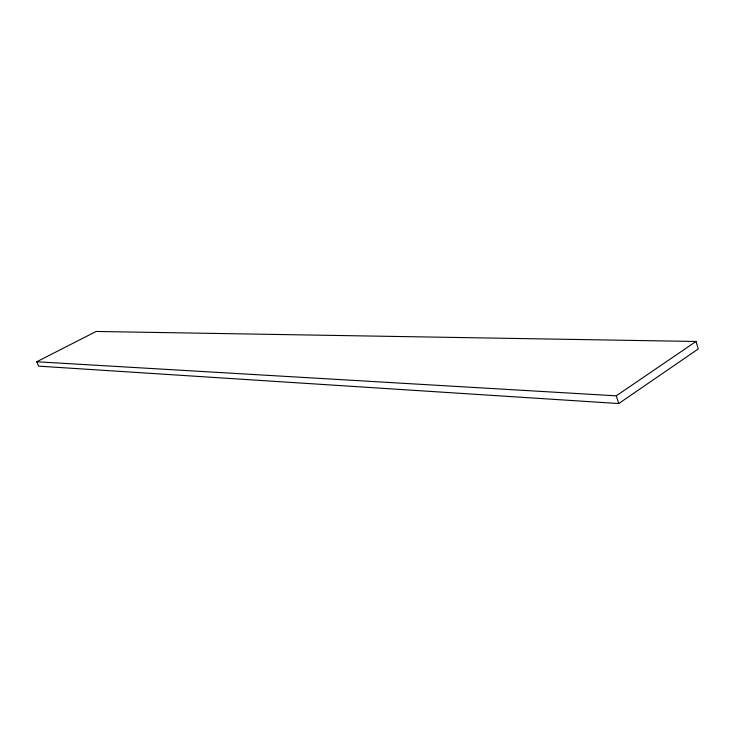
<?xml version="1.0" encoding="UTF-8"?>
<svg xmlns="http://www.w3.org/2000/svg" width="735" height="735" viewBox="0 0 735 735"><rect width="100%" height="100%" fill="white"/><g stroke="black" fill="none" stroke-linecap="round" stroke-linejoin="round"><path stroke-width="1.1" d="M618.732 403.552L698.25 348.95L696.008 341.481L96.166 331.448L36.75 361.767L38.615 366.14L618.732 403.552L616.279 395.834L36.75 361.767M616.279 395.834L696.008 341.481"/></g></svg>
